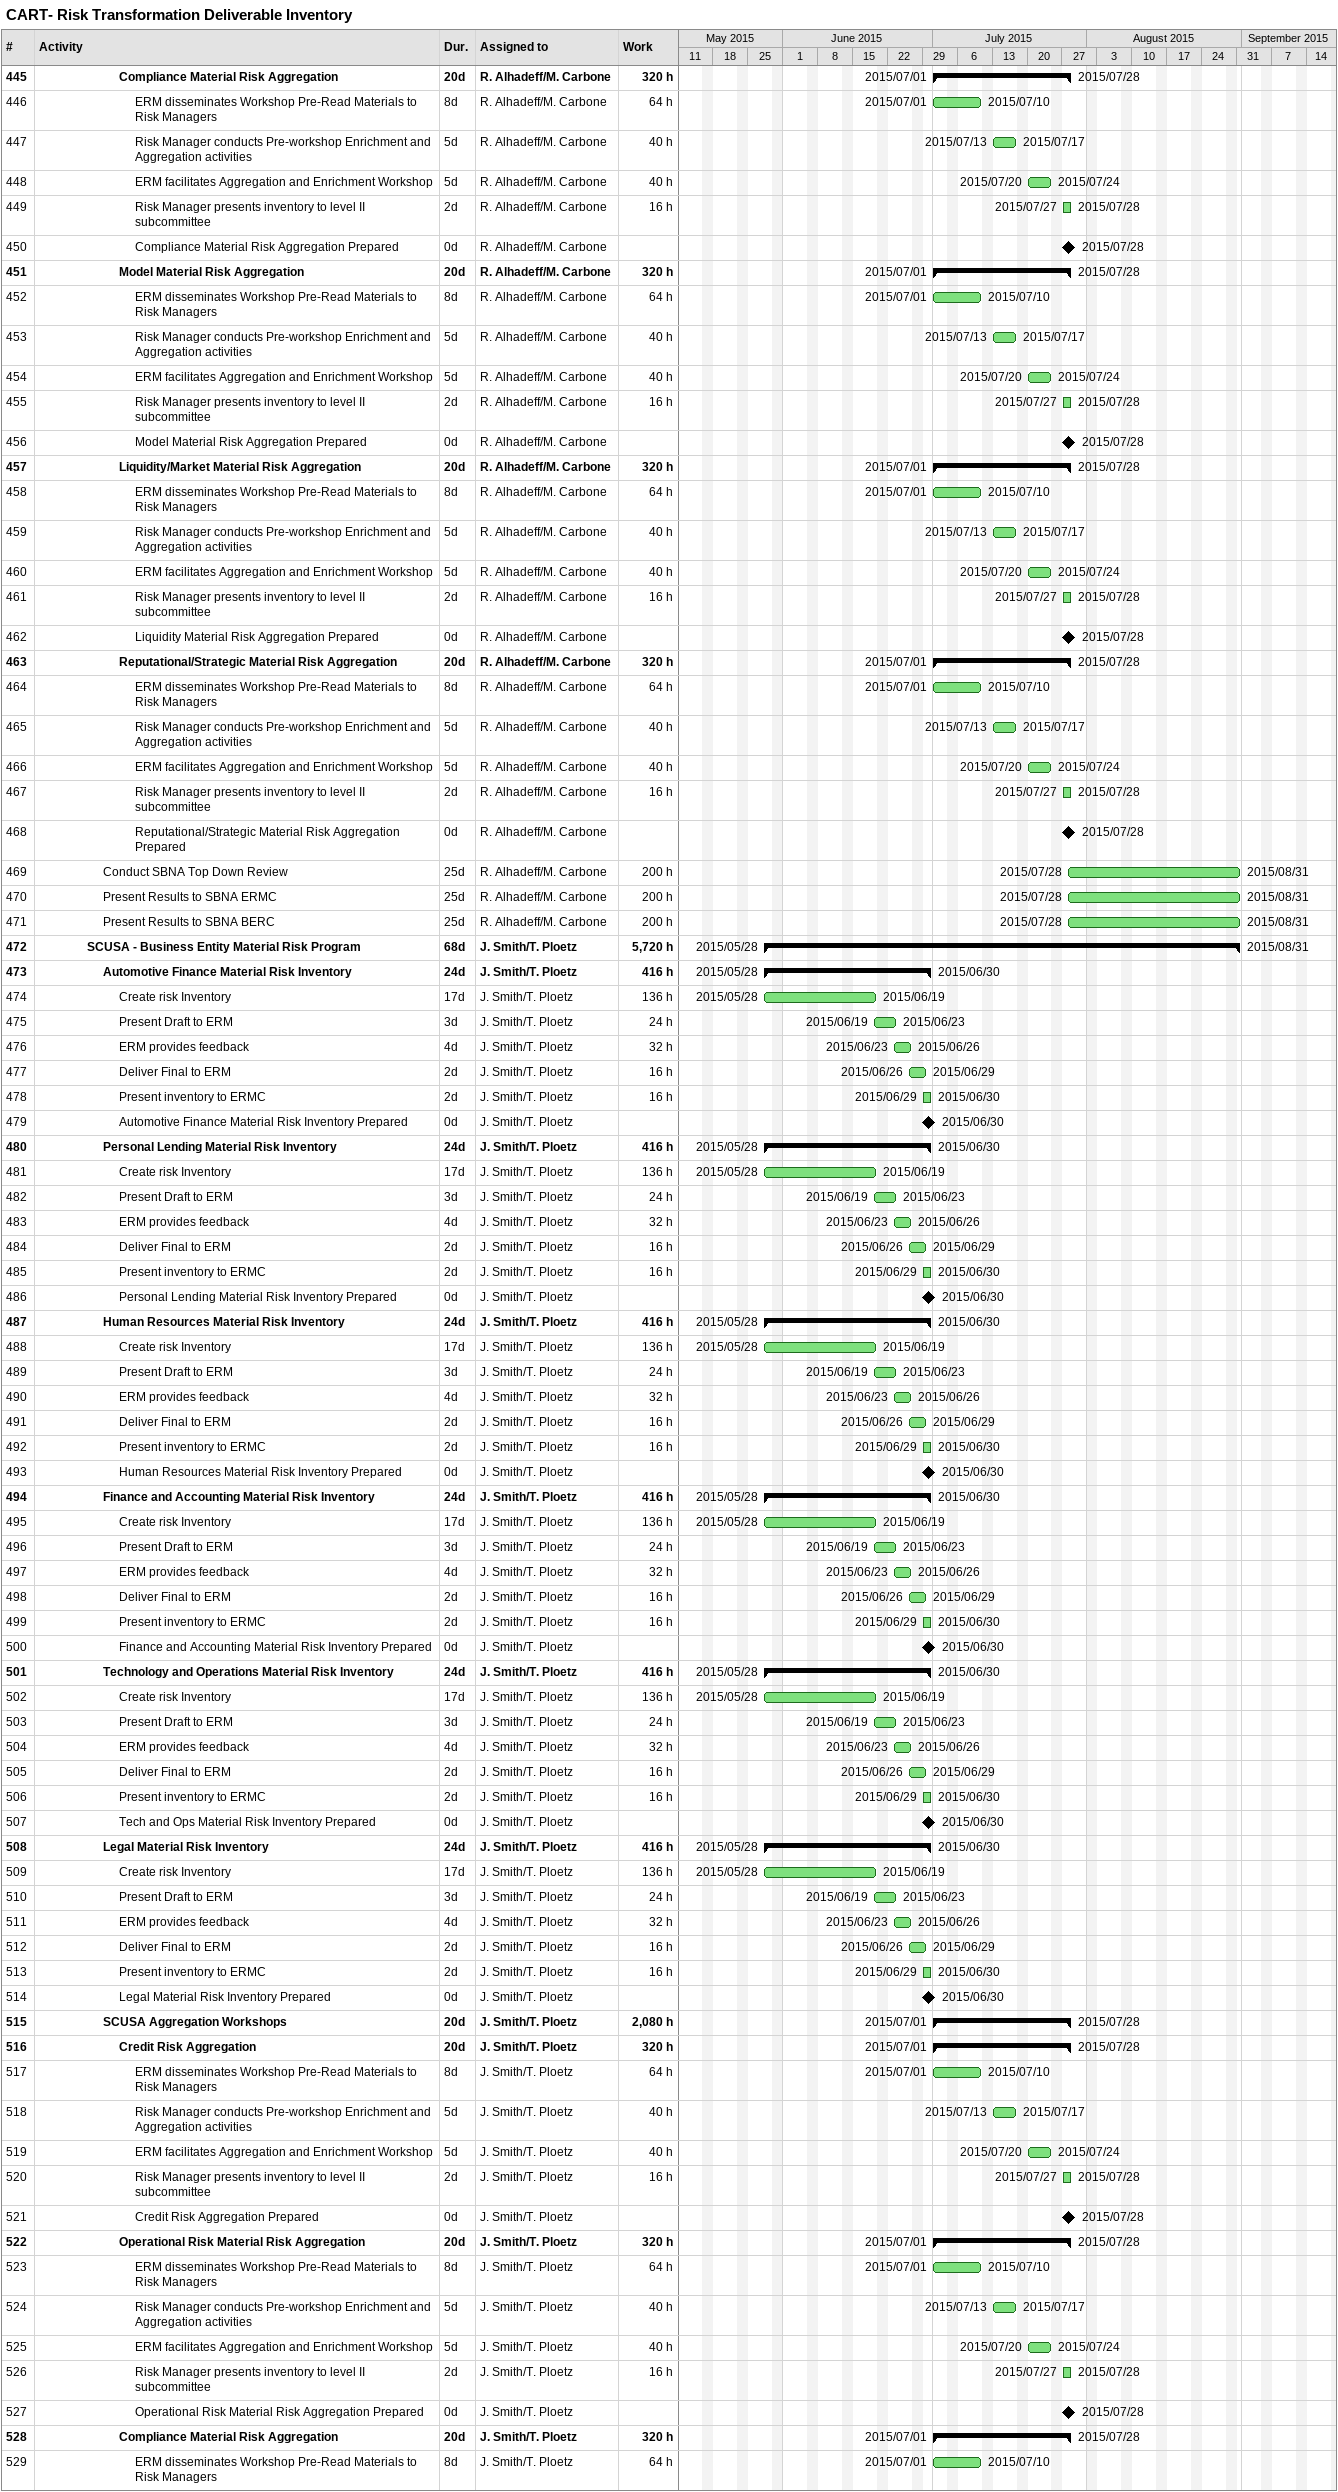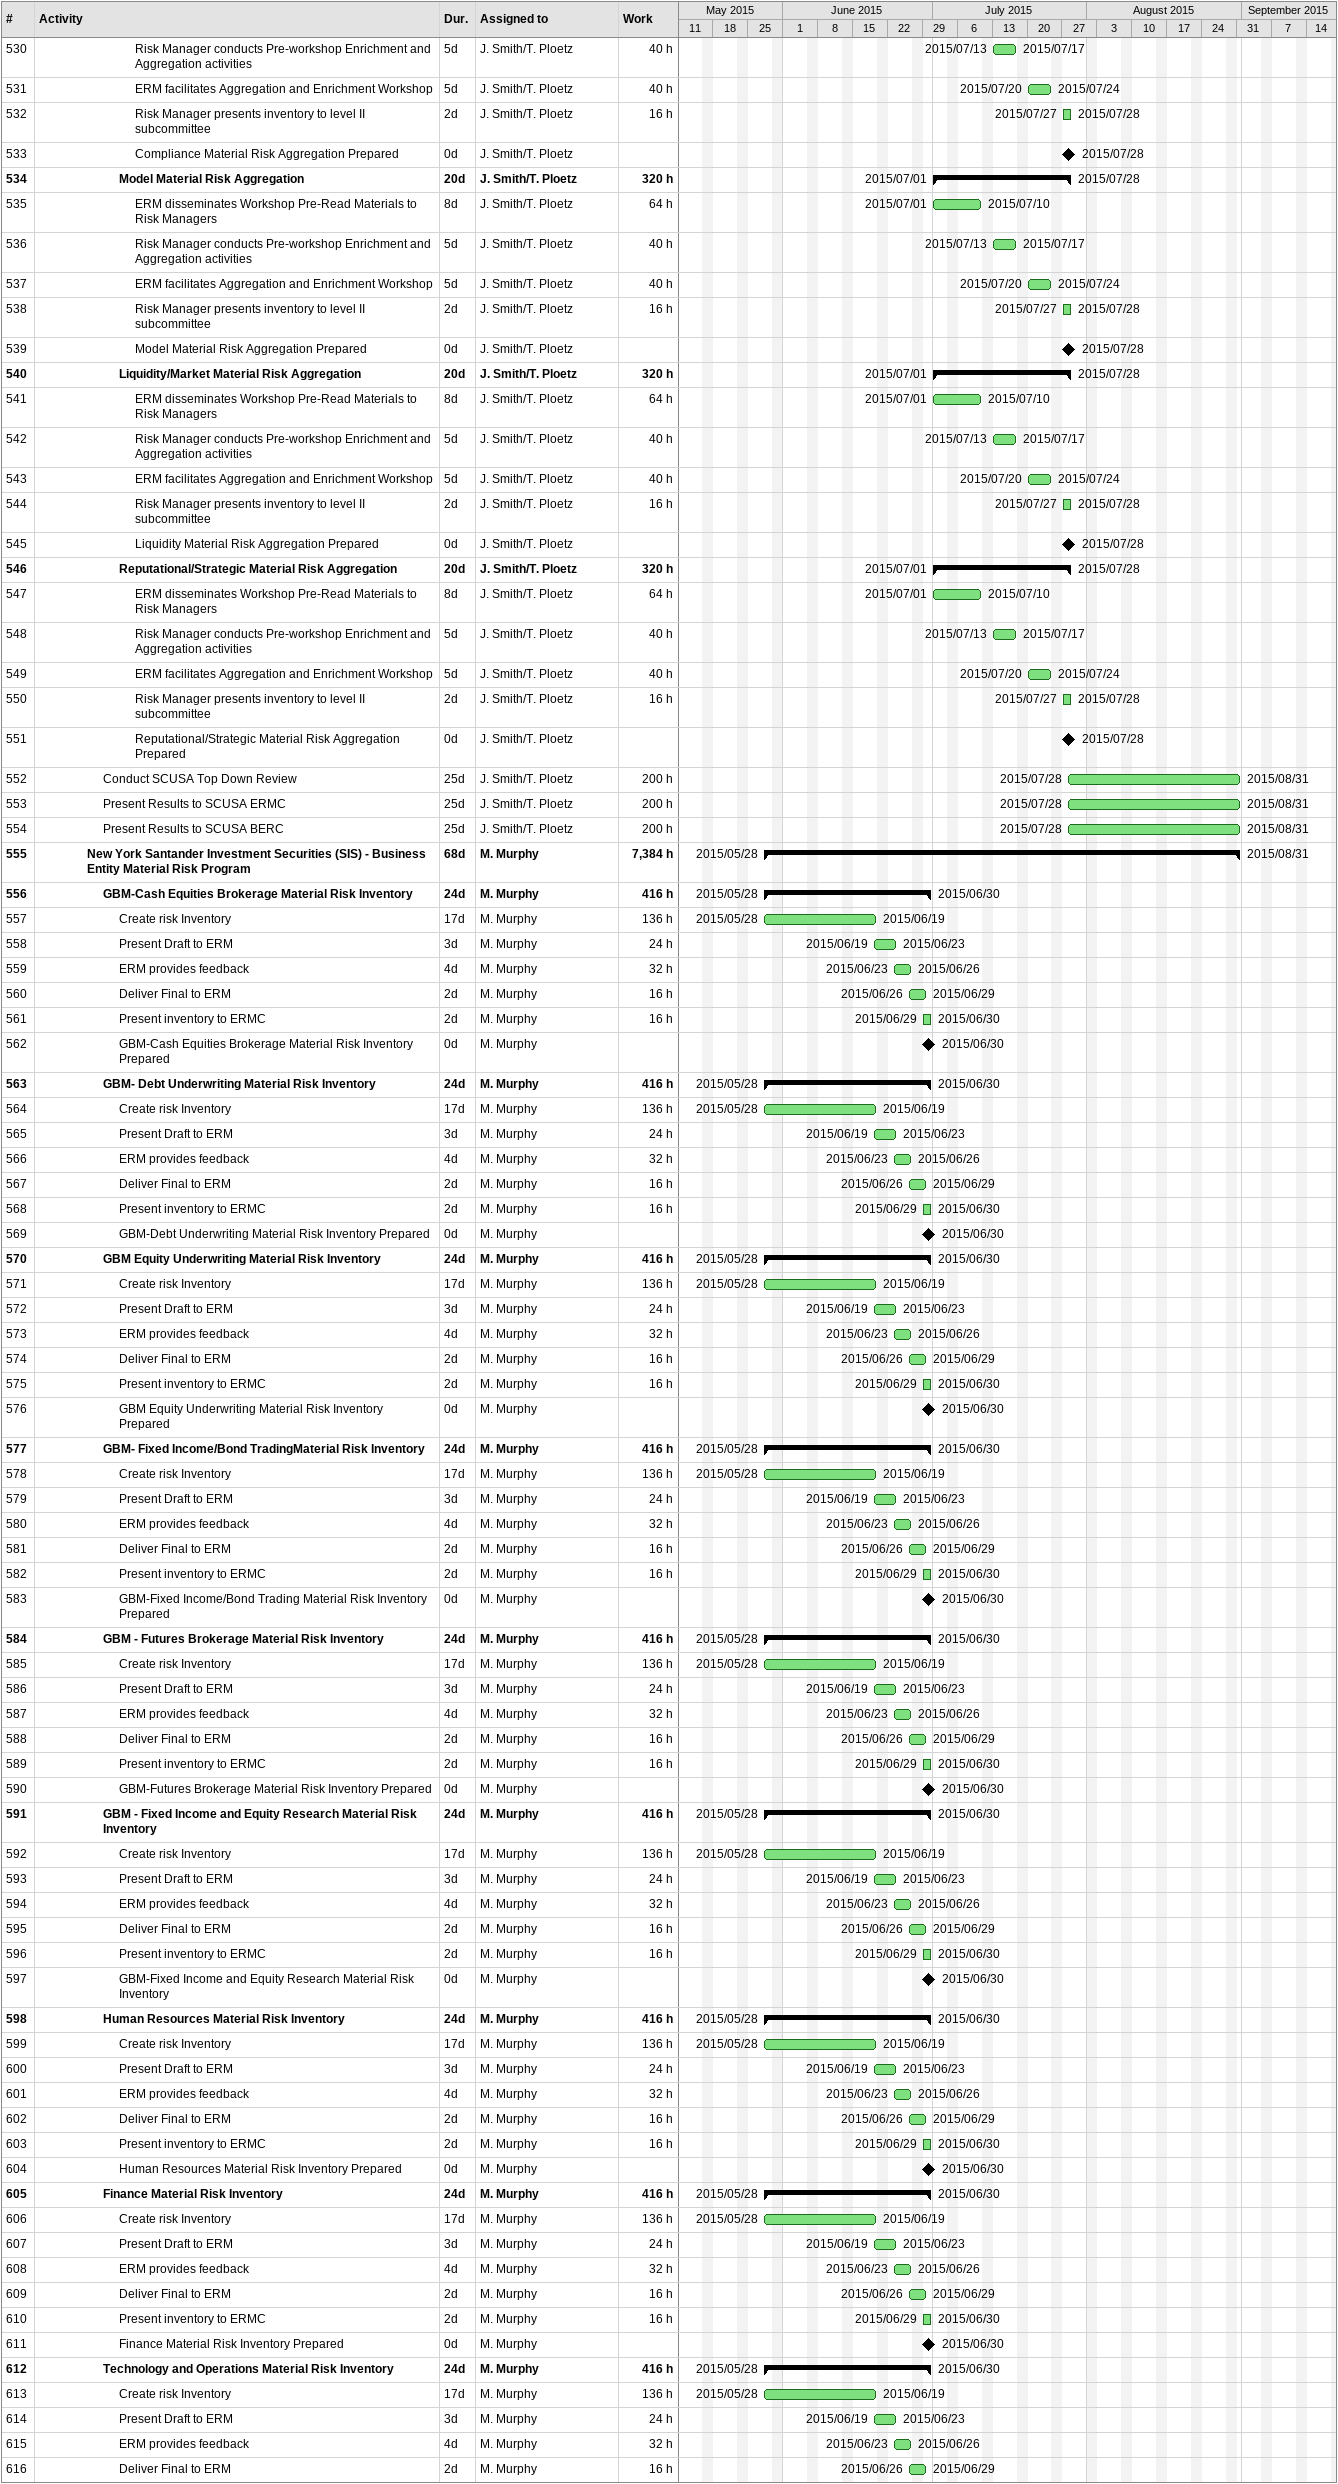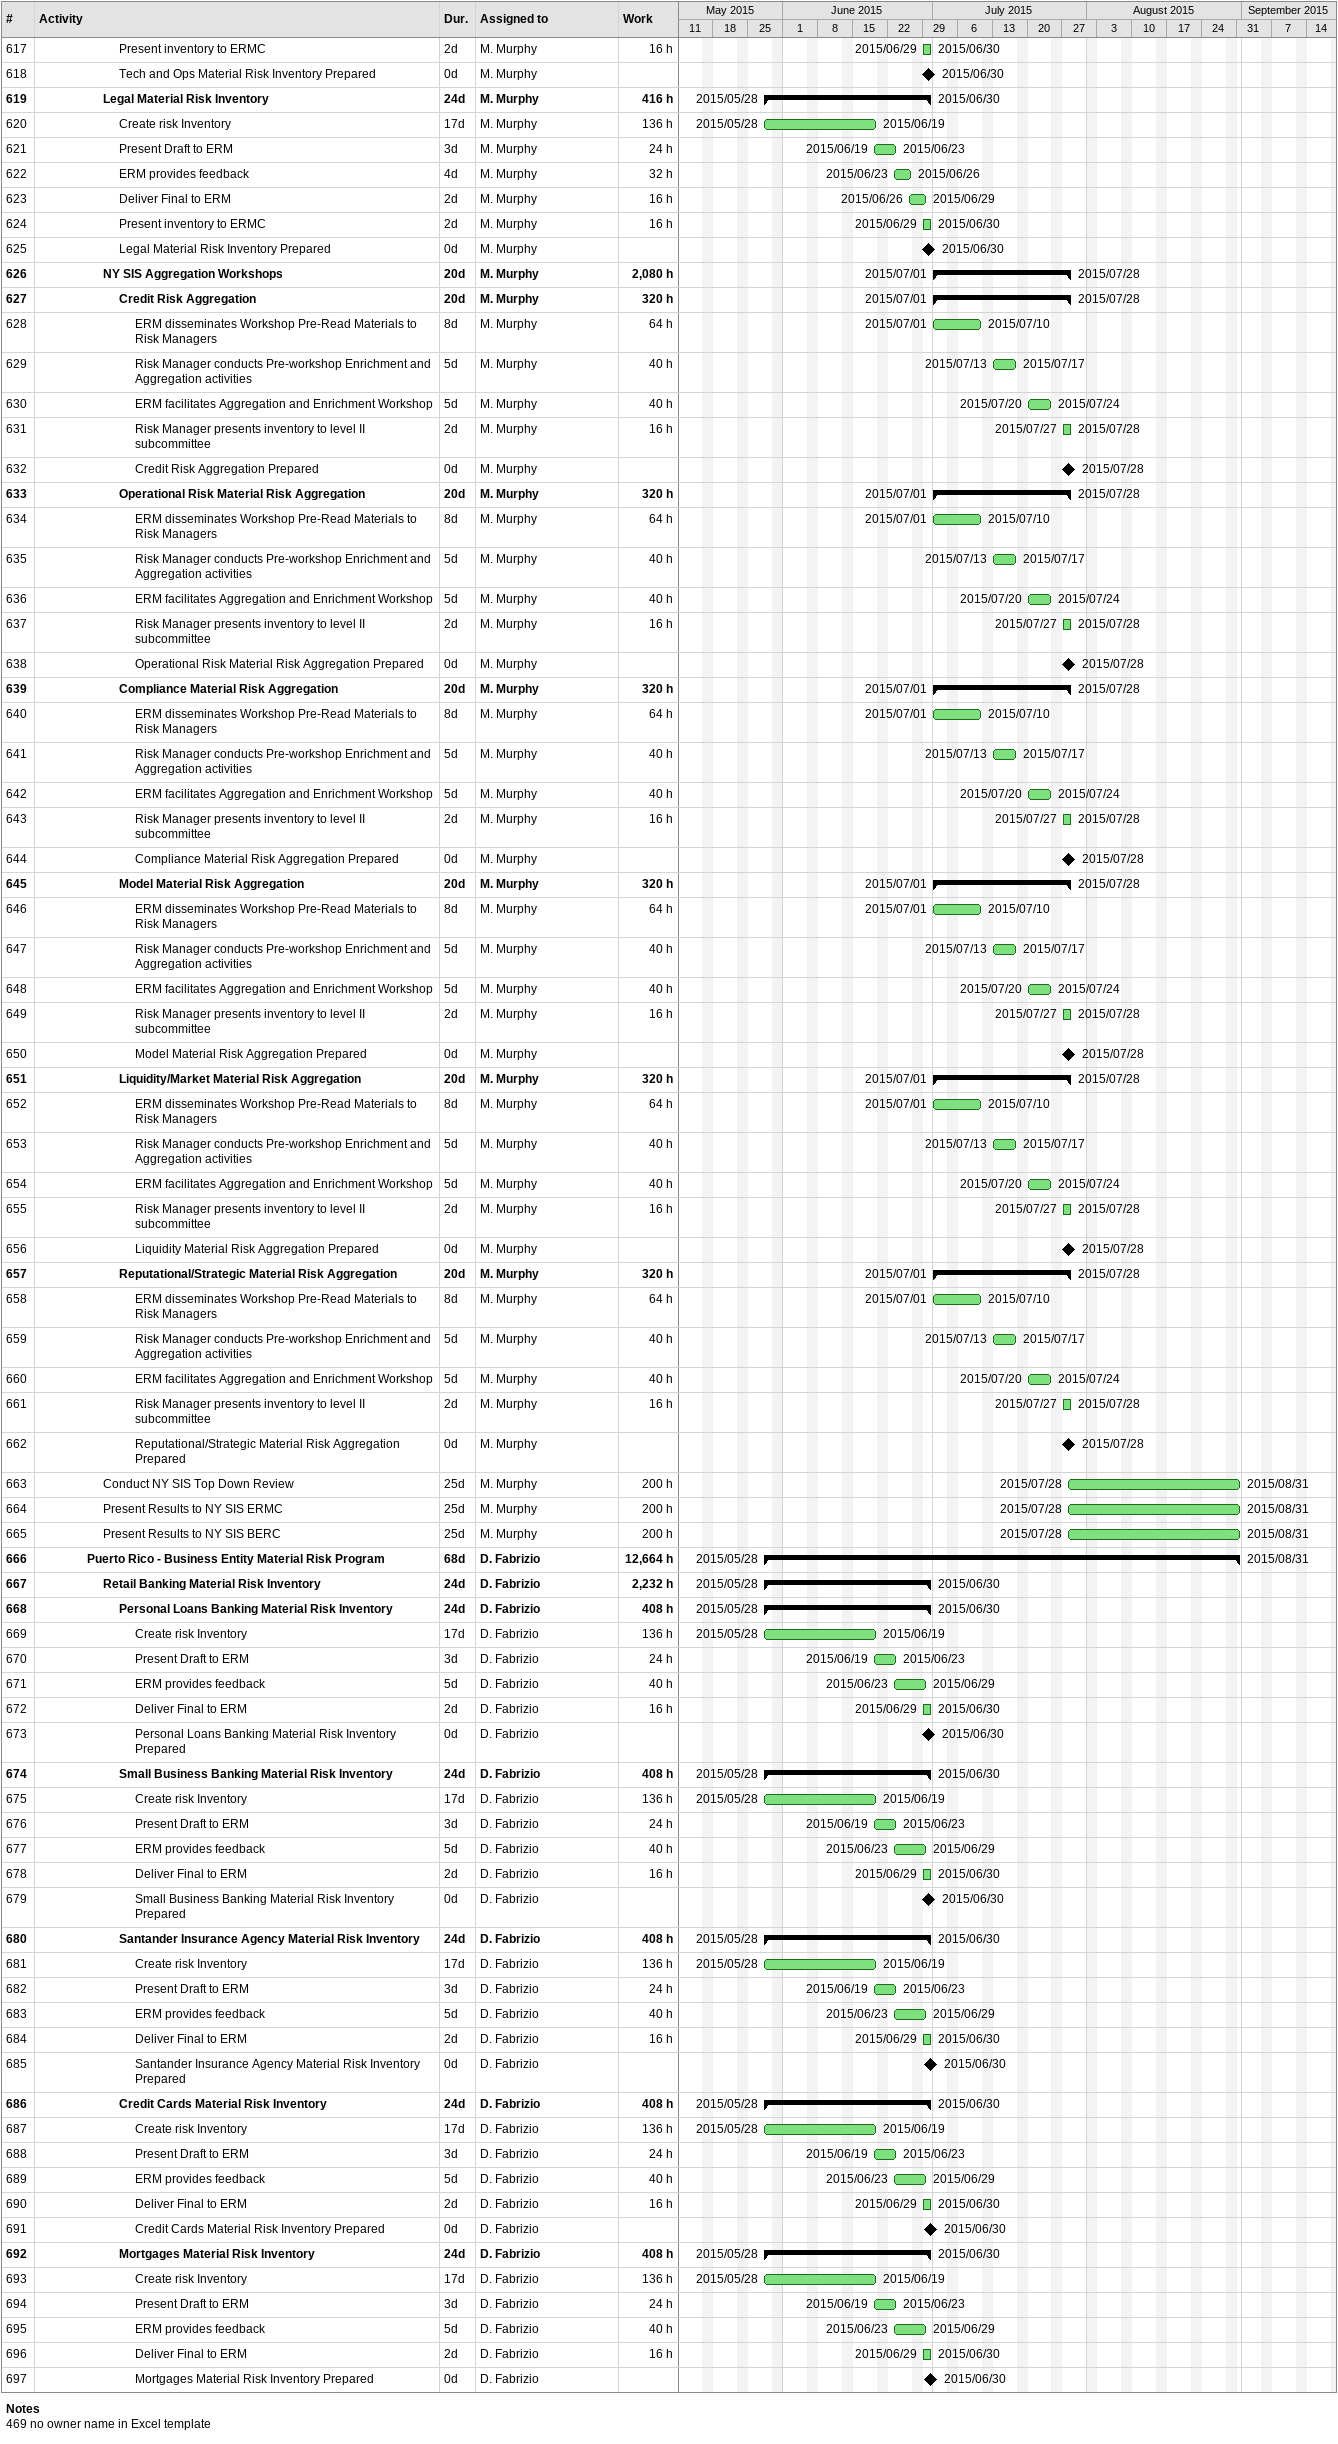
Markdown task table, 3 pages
CART- Risk Transformation Deliverable Inventory

| ID | Level | Task | Duration | Start | Finish | Resources | Work (h) |
|---|---|---|---|---|---|---|---|
| 445 | 6 | **Compliance Material Risk Aggregation** | 20d | 2015-07-01 | 2015-07-28 | R. Alhadeff/M. Carbone | 320 |
| 446 | 7 | ERM disseminates Workshop Pre-Read Materials to Risk Managers | 8d | 2015-07-01 | 2015-07-10 | R. Alhadeff/M. Carbone | 64 |
| 447 | 7 | Risk Manager conducts Pre-workshop Enrichment and Aggregation activities | 5d | 2015-07-13 | 2015-07-17 | R. Alhadeff/M. Carbone | 40 |
| 448 | 7 | ERM facilitates Aggregation and Enrichment Workshop | 5d | 2015-07-20 | 2015-07-24 | R. Alhadeff/M. Carbone | 40 |
| 449 | 7 | Risk Manager presents inventory to level II subcommittee | 2d | 2015-07-27 | 2015-07-28 | R. Alhadeff/M. Carbone | 16 |
| 450 | 7 | Compliance Material Risk Aggregation Prepared | 0d | 2015-07-28 | 2015-07-28 | R. Alhadeff/M. Carbone |  |
| 451 | 6 | **Model Material Risk Aggregation** | 20d | 2015-07-01 | 2015-07-28 | R. Alhadeff/M. Carbone | 320 |
| 452 | 7 | ERM disseminates Workshop Pre-Read Materials to Risk Managers | 8d | 2015-07-01 | 2015-07-10 | R. Alhadeff/M. Carbone | 64 |
| 453 | 7 | Risk Manager conducts Pre-workshop Enrichment and Aggregation activities | 5d | 2015-07-13 | 2015-07-17 | R. Alhadeff/M. Carbone | 40 |
| 454 | 7 | ERM facilitates Aggregation and Enrichment Workshop | 5d | 2015-07-20 | 2015-07-24 | R. Alhadeff/M. Carbone | 40 |
| 455 | 7 | Risk Manager presents inventory to level II subcommittee | 2d | 2015-07-27 | 2015-07-28 | R. Alhadeff/M. Carbone | 16 |
| 456 | 7 | Model Material Risk Aggregation Prepared | 0d | 2015-07-28 | 2015-07-28 | R. Alhadeff/M. Carbone |  |
| 457 | 6 | **Liquidity/Market Material Risk Aggregation** | 20d | 2015-07-01 | 2015-07-28 | R. Alhadeff/M. Carbone | 320 |
| 458 | 7 | ERM disseminates Workshop Pre-Read Materials to Risk Managers | 8d | 2015-07-01 | 2015-07-10 | R. Alhadeff/M. Carbone | 64 |
| 459 | 7 | Risk Manager conducts Pre-workshop Enrichment and Aggregation activities | 5d | 2015-07-13 | 2015-07-17 | R. Alhadeff/M. Carbone | 40 |
| 460 | 7 | ERM facilitates Aggregation and Enrichment Workshop | 5d | 2015-07-20 | 2015-07-24 | R. Alhadeff/M. Carbone | 40 |
| 461 | 7 | Risk Manager presents inventory to level II subcommittee | 2d | 2015-07-27 | 2015-07-28 | R. Alhadeff/M. Carbone | 16 |
| 462 | 7 | Liquidity Material Risk Aggregation Prepared | 0d | 2015-07-28 | 2015-07-28 | R. Alhadeff/M. Carbone |  |
| 463 | 6 | **Reputational/Strategic Material Risk Aggregation** | 20d | 2015-07-01 | 2015-07-28 | R. Alhadeff/M. Carbone | 320 |
| 464 | 7 | ERM disseminates Workshop Pre-Read Materials to Risk Managers | 8d | 2015-07-01 | 2015-07-10 | R. Alhadeff/M. Carbone | 64 |
| 465 | 7 | Risk Manager conducts Pre-workshop Enrichment and Aggregation activities | 5d | 2015-07-13 | 2015-07-17 | R. Alhadeff/M. Carbone | 40 |
| 466 | 7 | ERM facilitates Aggregation and Enrichment Workshop | 5d | 2015-07-20 | 2015-07-24 | R. Alhadeff/M. Carbone | 40 |
| 467 | 7 | Risk Manager presents inventory to level II subcommittee | 2d | 2015-07-27 | 2015-07-28 | R. Alhadeff/M. Carbone | 16 |
| 468 | 7 | Reputational/Strategic Material Risk Aggregation Prepared | 0d | 2015-07-28 | 2015-07-28 | R. Alhadeff/M. Carbone |  |
| 469 | 5 | Conduct SBNA Top Down Review | 25d | 2015-07-28 | 2015-08-31 | R. Alhadeff/M. Carbone | 200 |
| 470 | 5 | Present Results to SBNA ERMC | 25d | 2015-07-28 | 2015-08-31 | R. Alhadeff/M. Carbone | 200 |
| 471 | 5 | Present Results to SBNA BERC | 25d | 2015-07-28 | 2015-08-31 | R. Alhadeff/M. Carbone | 200 |
| 472 | 4 | **SCUSA - Business Entity Material Risk Program** | 68d | 2015-05-28 | 2015-08-31 | J. Smith/T. Ploetz | 5720 |
| 473 | 5 | **Automotive Finance Material Risk Inventory** | 24d | 2015-05-28 | 2015-06-30 | J. Smith/T. Ploetz | 416 |
| 474 | 6 | Create risk Inventory | 17d | 2015-05-28 | 2015-06-19 | J. Smith/T. Ploetz | 136 |
| 475 | 6 | Present Draft to ERM | 3d | 2015-06-19 | 2015-06-23 | J. Smith/T. Ploetz | 24 |
| 476 | 6 | ERM provides feedback | 4d | 2015-06-23 | 2015-06-26 | J. Smith/T. Ploetz | 32 |
| 477 | 6 | Deliver Final to ERM | 2d | 2015-06-26 | 2015-06-29 | J. Smith/T. Ploetz | 16 |
| 478 | 6 | Present inventory to ERMC | 2d | 2015-06-29 | 2015-06-30 | J. Smith/T. Ploetz | 16 |
| 479 | 6 | Automotive Finance Material Risk Inventory Prepared | 0d | 2015-06-30 | 2015-06-30 | J. Smith/T. Ploetz |  |
| 480 | 5 | **Personal Lending Material Risk Inventory** | 24d | 2015-05-28 | 2015-06-30 | J. Smith/T. Ploetz | 416 |
| 481 | 6 | Create risk Inventory | 17d | 2015-05-28 | 2015-06-19 | J. Smith/T. Ploetz | 136 |
| 482 | 6 | Present Draft to ERM | 3d | 2015-06-19 | 2015-06-23 | J. Smith/T. Ploetz | 24 |
| 483 | 6 | ERM provides feedback | 4d | 2015-06-23 | 2015-06-26 | J. Smith/T. Ploetz | 32 |
| 484 | 6 | Deliver Final to ERM | 2d | 2015-06-26 | 2015-06-29 | J. Smith/T. Ploetz | 16 |
| 485 | 6 | Present inventory to ERMC | 2d | 2015-06-29 | 2015-06-30 | J. Smith/T. Ploetz | 16 |
| 486 | 6 | Personal Lending Material Risk Inventory Prepared | 0d | 2015-06-30 | 2015-06-30 | J. Smith/T. Ploetz |  |
| 487 | 5 | **Human Resources Material Risk Inventory** | 24d | 2015-05-28 | 2015-06-30 | J. Smith/T. Ploetz | 416 |
| 488 | 6 | Create risk Inventory | 17d | 2015-05-28 | 2015-06-19 | J. Smith/T. Ploetz | 136 |
| 489 | 6 | Present Draft to ERM | 3d | 2015-06-19 | 2015-06-23 | J. Smith/T. Ploetz | 24 |
| 490 | 6 | ERM provides feedback | 4d | 2015-06-23 | 2015-06-26 | J. Smith/T. Ploetz | 32 |
| 491 | 6 | Deliver Final to ERM | 2d | 2015-06-26 | 2015-06-29 | J. Smith/T. Ploetz | 16 |
| 492 | 6 | Present inventory to ERMC | 2d | 2015-06-29 | 2015-06-30 | J. Smith/T. Ploetz | 16 |
| 493 | 6 | Human Resources Material Risk Inventory Prepared | 0d | 2015-06-30 | 2015-06-30 | J. Smith/T. Ploetz |  |
| 494 | 5 | **Finance and Accounting Material Risk Inventory** | 24d | 2015-05-28 | 2015-06-30 | J. Smith/T. Ploetz | 416 |
| 495 | 6 | Create risk Inventory | 17d | 2015-05-28 | 2015-06-19 | J. Smith/T. Ploetz | 136 |
| 496 | 6 | Present Draft to ERM | 3d | 2015-06-19 | 2015-06-23 | J. Smith/T. Ploetz | 24 |
| 497 | 6 | ERM provides feedback | 4d | 2015-06-23 | 2015-06-26 | J. Smith/T. Ploetz | 32 |
| 498 | 6 | Deliver Final to ERM | 2d | 2015-06-26 | 2015-06-29 | J. Smith/T. Ploetz | 16 |
| 499 | 6 | Present inventory to ERMC | 2d | 2015-06-29 | 2015-06-30 | J. Smith/T. Ploetz | 16 |
| 500 | 6 | Finance and Accounting Material Risk Inventory Prepared | 0d | 2015-06-30 | 2015-06-30 | J. Smith/T. Ploetz |  |
| 501 | 5 | **Technology and Operations Material Risk Inventory** | 24d | 2015-05-28 | 2015-06-30 | J. Smith/T. Ploetz | 416 |
| 502 | 6 | Create risk Inventory | 17d | 2015-05-28 | 2015-06-19 | J. Smith/T. Ploetz | 136 |
| 503 | 6 | Present Draft to ERM | 3d | 2015-06-19 | 2015-06-23 | J. Smith/T. Ploetz | 24 |
| 504 | 6 | ERM provides feedback | 4d | 2015-06-23 | 2015-06-26 | J. Smith/T. Ploetz | 32 |
| 505 | 6 | Deliver Final to ERM | 2d | 2015-06-26 | 2015-06-29 | J. Smith/T. Ploetz | 16 |
| 506 | 6 | Present inventory to ERMC | 2d | 2015-06-29 | 2015-06-30 | J. Smith/T. Ploetz | 16 |
| 507 | 6 | Tech and Ops Material Risk Inventory Prepared | 0d | 2015-06-30 | 2015-06-30 | J. Smith/T. Ploetz |  |
| 508 | 5 | **Legal Material Risk Inventory** | 24d | 2015-05-28 | 2015-06-30 | J. Smith/T. Ploetz | 416 |
| 509 | 6 | Create risk Inventory | 17d | 2015-05-28 | 2015-06-19 | J. Smith/T. Ploetz | 136 |
| 510 | 6 | Present Draft to ERM | 3d | 2015-06-19 | 2015-06-23 | J. Smith/T. Ploetz | 24 |
| 511 | 6 | ERM provides feedback | 4d | 2015-06-23 | 2015-06-26 | J. Smith/T. Ploetz | 32 |
| 512 | 6 | Deliver Final to ERM | 2d | 2015-06-26 | 2015-06-29 | J. Smith/T. Ploetz | 16 |
| 513 | 6 | Present inventory to ERMC | 2d | 2015-06-29 | 2015-06-30 | J. Smith/T. Ploetz | 16 |
| 514 | 6 | Legal Material Risk Inventory Prepared | 0d | 2015-06-30 | 2015-06-30 | J. Smith/T. Ploetz |  |
| 515 | 5 | **SCUSA Aggregation Workshops** | 20d | 2015-07-01 | 2015-07-28 | J. Smith/T. Ploetz | 2080 |
| 516 | 6 | **Credit Risk Aggregation** | 20d | 2015-07-01 | 2015-07-28 | J. Smith/T. Ploetz | 320 |
| 517 | 7 | ERM disseminates Workshop Pre-Read Materials to Risk Managers | 8d | 2015-07-01 | 2015-07-10 | J. Smith/T. Ploetz | 64 |
| 518 | 7 | Risk Manager conducts Pre-workshop Enrichment and Aggregation activities | 5d | 2015-07-13 | 2015-07-17 | J. Smith/T. Ploetz | 40 |
| 519 | 7 | ERM facilitates Aggregation and Enrichment Workshop | 5d | 2015-07-20 | 2015-07-24 | J. Smith/T. Ploetz | 40 |
| 520 | 7 | Risk Manager presents inventory to level II subcommittee | 2d | 2015-07-27 | 2015-07-28 | J. Smith/T. Ploetz | 16 |
| 521 | 7 | Credit Risk Aggregation Prepared | 0d | 2015-07-28 | 2015-07-28 | J. Smith/T. Ploetz |  |
| 522 | 6 | **Operational Risk Material Risk Aggregation** | 20d | 2015-07-01 | 2015-07-28 | J. Smith/T. Ploetz | 320 |
| 523 | 7 | ERM disseminates Workshop Pre-Read Materials to Risk Managers | 8d | 2015-07-01 | 2015-07-10 | J. Smith/T. Ploetz | 64 |
| 524 | 7 | Risk Manager conducts Pre-workshop Enrichment and Aggregation activities | 5d | 2015-07-13 | 2015-07-17 | J. Smith/T. Ploetz | 40 |
| 525 | 7 | ERM facilitates Aggregation and Enrichment Workshop | 5d | 2015-07-20 | 2015-07-24 | J. Smith/T. Ploetz | 40 |
| 526 | 7 | Risk Manager presents inventory to level II subcommittee | 2d | 2015-07-27 | 2015-07-28 | J. Smith/T. Ploetz | 16 |
| 527 | 7 | Operational Risk Material Risk Aggregation Prepared | 0d | 2015-07-28 | 2015-07-28 | J. Smith/T. Ploetz |  |
| 528 | 6 | **Compliance Material Risk Aggregation** | 20d | 2015-07-01 | 2015-07-28 | J. Smith/T. Ploetz | 320 |
| 529 | 7 | ERM disseminates Workshop Pre-Read Materials to Risk Managers | 8d | 2015-07-01 | 2015-07-10 | J. Smith/T. Ploetz | 64 |
| 530 | 7 | Risk Manager conducts Pre-workshop Enrichment and Aggregation activities | 5d | 2015-07-13 | 2015-07-17 | J. Smith/T. Ploetz | 40 |
| 531 | 7 | ERM facilitates Aggregation and Enrichment Workshop | 5d | 2015-07-20 | 2015-07-24 | J. Smith/T. Ploetz | 40 |
| 532 | 7 | Risk Manager presents inventory to level II subcommittee | 2d | 2015-07-27 | 2015-07-28 | J. Smith/T. Ploetz | 16 |
| 533 | 7 | Compliance Material Risk Aggregation Prepared | 0d | 2015-07-28 | 2015-07-28 | J. Smith/T. Ploetz |  |
| 534 | 6 | **Model Material Risk Aggregation** | 20d | 2015-07-01 | 2015-07-28 | J. Smith/T. Ploetz | 320 |
| 535 | 7 | ERM disseminates Workshop Pre-Read Materials to Risk Managers | 8d | 2015-07-01 | 2015-07-10 | J. Smith/T. Ploetz | 64 |
| 536 | 7 | Risk Manager conducts Pre-workshop Enrichment and Aggregation activities | 5d | 2015-07-13 | 2015-07-17 | J. Smith/T. Ploetz | 40 |
| 537 | 7 | ERM facilitates Aggregation and Enrichment Workshop | 5d | 2015-07-20 | 2015-07-24 | J. Smith/T. Ploetz | 40 |
| 538 | 7 | Risk Manager presents inventory to level II subcommittee | 2d | 2015-07-27 | 2015-07-28 | J. Smith/T. Ploetz | 16 |
| 539 | 7 | Model Material Risk Aggregation Prepared | 0d | 2015-07-28 | 2015-07-28 | J. Smith/T. Ploetz |  |
| 540 | 6 | **Liquidity/Market Material Risk Aggregation** | 20d | 2015-07-01 | 2015-07-28 | J. Smith/T. Ploetz | 320 |
| 541 | 7 | ERM disseminates Workshop Pre-Read Materials to Risk Managers | 8d | 2015-07-01 | 2015-07-10 | J. Smith/T. Ploetz | 64 |
| 542 | 7 | Risk Manager conducts Pre-workshop Enrichment and Aggregation activities | 5d | 2015-07-13 | 2015-07-17 | J. Smith/T. Ploetz | 40 |
| 543 | 7 | ERM facilitates Aggregation and Enrichment Workshop | 5d | 2015-07-20 | 2015-07-24 | J. Smith/T. Ploetz | 40 |
| 544 | 7 | Risk Manager presents inventory to level II subcommittee | 2d | 2015-07-27 | 2015-07-28 | J. Smith/T. Ploetz | 16 |
| 545 | 7 | Liquidity Material Risk Aggregation Prepared | 0d | 2015-07-28 | 2015-07-28 | J. Smith/T. Ploetz |  |
| 546 | 6 | **Reputational/Strategic Material Risk Aggregation** | 20d | 2015-07-01 | 2015-07-28 | J. Smith/T. Ploetz | 320 |
| 547 | 7 | ERM disseminates Workshop Pre-Read Materials to Risk Managers | 8d | 2015-07-01 | 2015-07-10 | J. Smith/T. Ploetz | 64 |
| 548 | 7 | Risk Manager conducts Pre-workshop Enrichment and Aggregation activities | 5d | 2015-07-13 | 2015-07-17 | J. Smith/T. Ploetz | 40 |
| 549 | 7 | ERM facilitates Aggregation and Enrichment Workshop | 5d | 2015-07-20 | 2015-07-24 | J. Smith/T. Ploetz | 40 |
| 550 | 7 | Risk Manager presents inventory to level II subcommittee | 2d | 2015-07-27 | 2015-07-28 | J. Smith/T. Ploetz | 16 |
| 551 | 7 | Reputational/Strategic Material Risk Aggregation Prepared | 0d | 2015-07-28 | 2015-07-28 | J. Smith/T. Ploetz |  |
| 552 | 5 | Conduct SCUSA Top Down Review | 25d | 2015-07-28 | 2015-08-31 | J. Smith/T. Ploetz | 200 |
| 553 | 5 | Present Results to SCUSA ERMC | 25d | 2015-07-28 | 2015-08-31 | J. Smith/T. Ploetz | 200 |
| 554 | 5 | Present Results to SCUSA BERC | 25d | 2015-07-28 | 2015-08-31 | J. Smith/T. Ploetz | 200 |
| 555 | 4 | **New York Santander Investment Securities (SIS) - Business Entity Material Risk Program** | 68d | 2015-05-28 | 2015-08-31 | M. Murphy | 7384 |
| 556 | 5 | **GBM-Cash Equities Brokerage Material Risk Inventory** | 24d | 2015-05-28 | 2015-06-30 | M. Murphy | 416 |
| 557 | 6 | Create risk Inventory | 17d | 2015-05-28 | 2015-06-19 | M. Murphy | 136 |
| 558 | 6 | Present Draft to ERM | 3d | 2015-06-19 | 2015-06-23 | M. Murphy | 24 |
| 559 | 6 | ERM provides feedback | 4d | 2015-06-23 | 2015-06-26 | M. Murphy | 32 |
| 560 | 6 | Deliver Final to ERM | 2d | 2015-06-26 | 2015-06-29 | M. Murphy | 16 |
| 561 | 6 | Present inventory to ERMC | 2d | 2015-06-29 | 2015-06-30 | M. Murphy | 16 |
| 562 | 6 | GBM-Cash Equities Brokerage Material Risk Inventory Prepared | 0d | 2015-06-30 | 2015-06-30 | M. Murphy |  |
| 563 | 5 | **GBM- Debt Underwriting Material Risk Inventory** | 24d | 2015-05-28 | 2015-06-30 | M. Murphy | 416 |
| 564 | 6 | Create risk Inventory | 17d | 2015-05-28 | 2015-06-19 | M. Murphy | 136 |
| 565 | 6 | Present Draft to ERM | 3d | 2015-06-19 | 2015-06-23 | M. Murphy | 24 |
| 566 | 6 | ERM provides feedback | 4d | 2015-06-23 | 2015-06-26 | M. Murphy | 32 |
| 567 | 6 | Deliver Final to ERM | 2d | 2015-06-26 | 2015-06-29 | M. Murphy | 16 |
| 568 | 6 | Present inventory to ERMC | 2d | 2015-06-29 | 2015-06-30 | M. Murphy | 16 |
| 569 | 6 | GBM-Debt Underwriting Material Risk Inventory Prepared | 0d | 2015-06-30 | 2015-06-30 | M. Murphy |  |
| 570 | 5 | **GBM Equity Underwriting Material Risk Inventory** | 24d | 2015-05-28 | 2015-06-30 | M. Murphy | 416 |
| 571 | 6 | Create risk Inventory | 17d | 2015-05-28 | 2015-06-19 | M. Murphy | 136 |
| 572 | 6 | Present Draft to ERM | 3d | 2015-06-19 | 2015-06-23 | M. Murphy | 24 |
| 573 | 6 | ERM provides feedback | 4d | 2015-06-23 | 2015-06-26 | M. Murphy | 32 |
| 574 | 6 | Deliver Final to ERM | 2d | 2015-06-26 | 2015-06-29 | M. Murphy | 16 |
| 575 | 6 | Present inventory to ERMC | 2d | 2015-06-29 | 2015-06-30 | M. Murphy | 16 |
| 576 | 6 | GBM Equity Underwriting Material Risk Inventory Prepared | 0d | 2015-06-30 | 2015-06-30 | M. Murphy |  |
| 577 | 5 | **GBM- Fixed Income/Bond TradingMaterial Risk Inventory** | 24d | 2015-05-28 | 2015-06-30 | M. Murphy | 416 |
| 578 | 6 | Create risk Inventory | 17d | 2015-05-28 | 2015-06-19 | M. Murphy | 136 |
| 579 | 6 | Present Draft to ERM | 3d | 2015-06-19 | 2015-06-23 | M. Murphy | 24 |
| 580 | 6 | ERM provides feedback | 4d | 2015-06-23 | 2015-06-26 | M. Murphy | 32 |
| 581 | 6 | Deliver Final to ERM | 2d | 2015-06-26 | 2015-06-29 | M. Murphy | 16 |
| 582 | 6 | Present inventory to ERMC | 2d | 2015-06-29 | 2015-06-30 | M. Murphy | 16 |
| 583 | 6 | GBM-Fixed Income/Bond Trading Material Risk Inventory Prepared | 0d | 2015-06-30 | 2015-06-30 | M. Murphy |  |
| 584 | 5 | **GBM - Futures Brokerage Material Risk Inventory** | 24d | 2015-05-28 | 2015-06-30 | M. Murphy | 416 |
| 585 | 6 | Create risk Inventory | 17d | 2015-05-28 | 2015-06-19 | M. Murphy | 136 |
| 586 | 6 | Present Draft to ERM | 3d | 2015-06-19 | 2015-06-23 | M. Murphy | 24 |
| 587 | 6 | ERM provides feedback | 4d | 2015-06-23 | 2015-06-26 | M. Murphy | 32 |
| 588 | 6 | Deliver Final to ERM | 2d | 2015-06-26 | 2015-06-29 | M. Murphy | 16 |
| 589 | 6 | Present inventory to ERMC | 2d | 2015-06-29 | 2015-06-30 | M. Murphy | 16 |
| 590 | 6 | GBM-Futures Brokerage Material Risk Inventory Prepared | 0d | 2015-06-30 | 2015-06-30 | M. Murphy |  |
| 591 | 5 | **GBM - Fixed Income and Equity Research Material Risk Inventory** | 24d | 2015-05-28 | 2015-06-30 | M. Murphy | 416 |
| 592 | 6 | Create risk Inventory | 17d | 2015-05-28 | 2015-06-19 | M. Murphy | 136 |
| 593 | 6 | Present Draft to ERM | 3d | 2015-06-19 | 2015-06-23 | M. Murphy | 24 |
| 594 | 6 | ERM provides feedback | 4d | 2015-06-23 | 2015-06-26 | M. Murphy | 32 |
| 595 | 6 | Deliver Final to ERM | 2d | 2015-06-26 | 2015-06-29 | M. Murphy | 16 |
| 596 | 6 | Present inventory to ERMC | 2d | 2015-06-29 | 2015-06-30 | M. Murphy | 16 |
| 597 | 6 | GBM-Fixed Income and Equity Research Material Risk Inventory | 0d | 2015-06-30 | 2015-06-30 | M. Murphy |  |
| 598 | 5 | **Human Resources Material Risk Inventory** | 24d | 2015-05-28 | 2015-06-30 | M. Murphy | 416 |
| 599 | 6 | Create risk Inventory | 17d | 2015-05-28 | 2015-06-19 | M. Murphy | 136 |
| 600 | 6 | Present Draft to ERM | 3d | 2015-06-19 | 2015-06-23 | M. Murphy | 24 |
| 601 | 6 | ERM provides feedback | 4d | 2015-06-23 | 2015-06-26 | M. Murphy | 32 |
| 602 | 6 | Deliver Final to ERM | 2d | 2015-06-26 | 2015-06-29 | M. Murphy | 16 |
| 603 | 6 | Present inventory to ERMC | 2d | 2015-06-29 | 2015-06-30 | M. Murphy | 16 |
| 604 | 6 | Human Resources Material Risk Inventory Prepared | 0d | 2015-06-30 | 2015-06-30 | M. Murphy |  |
| 605 | 5 | **Finance Material Risk Inventory** | 24d | 2015-05-28 | 2015-06-30 | M. Murphy | 416 |
| 606 | 6 | Create risk Inventory | 17d | 2015-05-28 | 2015-06-19 | M. Murphy | 136 |
| 607 | 6 | Present Draft to ERM | 3d | 2015-06-19 | 2015-06-23 | M. Murphy | 24 |
| 608 | 6 | ERM provides feedback | 4d | 2015-06-23 | 2015-06-26 | M. Murphy | 32 |
| 609 | 6 | Deliver Final to ERM | 2d | 2015-06-26 | 2015-06-29 | M. Murphy | 16 |
| 610 | 6 | Present inventory to ERMC | 2d | 2015-06-29 | 2015-06-30 | M. Murphy | 16 |
| 611 | 6 | Finance Material Risk Inventory Prepared | 0d | 2015-06-30 | 2015-06-30 | M. Murphy |  |
| 612 | 5 | **Technology and Operations Material Risk Inventory** | 24d | 2015-05-28 | 2015-06-30 | M. Murphy | 416 |
| 613 | 6 | Create risk Inventory | 17d | 2015-05-28 | 2015-06-19 | M. Murphy | 136 |
| 614 | 6 | Present Draft to ERM | 3d | 2015-06-19 | 2015-06-23 | M. Murphy | 24 |
| 615 | 6 | ERM provides feedback | 4d | 2015-06-23 | 2015-06-26 | M. Murphy | 32 |
| 616 | 6 | Deliver Final to ERM | 2d | 2015-06-26 | 2015-06-29 | M. Murphy | 16 |
| 617 | 6 | Present inventory to ERMC | 2d | 2015-06-29 | 2015-06-30 | M. Murphy | 16 |
| 618 | 6 | Tech and Ops Material Risk Inventory Prepared | 0d | 2015-06-30 | 2015-06-30 | M. Murphy |  |
| 619 | 5 | **Legal Material Risk Inventory** | 24d | 2015-05-28 | 2015-06-30 | M. Murphy | 416 |
| 620 | 6 | Create risk Inventory | 17d | 2015-05-28 | 2015-06-19 | M. Murphy | 136 |
| 621 | 6 | Present Draft to ERM | 3d | 2015-06-19 | 2015-06-23 | M. Murphy | 24 |
| 622 | 6 | ERM provides feedback | 4d | 2015-06-23 | 2015-06-26 | M. Murphy | 32 |
| 623 | 6 | Deliver Final to ERM | 2d | 2015-06-26 | 2015-06-29 | M. Murphy | 16 |
| 624 | 6 | Present inventory to ERMC | 2d | 2015-06-29 | 2015-06-30 | M. Murphy | 16 |
| 625 | 6 | Legal Material Risk Inventory Prepared | 0d | 2015-06-30 | 2015-06-30 | M. Murphy |  |
| 626 | 5 | **NY SIS Aggregation Workshops** | 20d | 2015-07-01 | 2015-07-28 | M. Murphy | 2080 |
| 627 | 6 | **Credit Risk Aggregation** | 20d | 2015-07-01 | 2015-07-28 | M. Murphy | 320 |
| 628 | 7 | ERM disseminates Workshop Pre-Read Materials to Risk Managers | 8d | 2015-07-01 | 2015-07-10 | M. Murphy | 64 |
| 629 | 7 | Risk Manager conducts Pre-workshop Enrichment and Aggregation activities | 5d | 2015-07-13 | 2015-07-17 | M. Murphy | 40 |
| 630 | 7 | ERM facilitates Aggregation and Enrichment Workshop | 5d | 2015-07-20 | 2015-07-24 | M. Murphy | 40 |
| 631 | 7 | Risk Manager presents inventory to level II subcommittee | 2d | 2015-07-27 | 2015-07-28 | M. Murphy | 16 |
| 632 | 7 | Credit Risk Aggregation Prepared | 0d | 2015-07-28 | 2015-07-28 | M. Murphy |  |
| 633 | 6 | **Operational Risk Material Risk Aggregation** | 20d | 2015-07-01 | 2015-07-28 | M. Murphy | 320 |
| 634 | 7 | ERM disseminates Workshop Pre-Read Materials to Risk Managers | 8d | 2015-07-01 | 2015-07-10 | M. Murphy | 64 |
| 635 | 7 | Risk Manager conducts Pre-workshop Enrichment and Aggregation activities | 5d | 2015-07-13 | 2015-07-17 | M. Murphy | 40 |
| 636 | 7 | ERM facilitates Aggregation and Enrichment Workshop | 5d | 2015-07-20 | 2015-07-24 | M. Murphy | 40 |
| 637 | 7 | Risk Manager presents inventory to level II subcommittee | 2d | 2015-07-27 | 2015-07-28 | M. Murphy | 16 |
| 638 | 7 | Operational Risk Material Risk Aggregation Prepared | 0d | 2015-07-28 | 2015-07-28 | M. Murphy |  |
| 639 | 6 | **Compliance Material Risk Aggregation** | 20d | 2015-07-01 | 2015-07-28 | M. Murphy | 320 |
| 640 | 7 | ERM disseminates Workshop Pre-Read Materials to Risk Managers | 8d | 2015-07-01 | 2015-07-10 | M. Murphy | 64 |
| 641 | 7 | Risk Manager conducts Pre-workshop Enrichment and Aggregation activities | 5d | 2015-07-13 | 2015-07-17 | M. Murphy | 40 |
| 642 | 7 | ERM facilitates Aggregation and Enrichment Workshop | 5d | 2015-07-20 | 2015-07-24 | M. Murphy | 40 |
| 643 | 7 | Risk Manager presents inventory to level II subcommittee | 2d | 2015-07-27 | 2015-07-28 | M. Murphy | 16 |
| 644 | 7 | Compliance Material Risk Aggregation Prepared | 0d | 2015-07-28 | 2015-07-28 | M. Murphy |  |
| 645 | 6 | **Model Material Risk Aggregation** | 20d | 2015-07-01 | 2015-07-28 | M. Murphy | 320 |
| 646 | 7 | ERM disseminates Workshop Pre-Read Materials to Risk Managers | 8d | 2015-07-01 | 2015-07-10 | M. Murphy | 64 |
| 647 | 7 | Risk Manager conducts Pre-workshop Enrichment and Aggregation activities | 5d | 2015-07-13 | 2015-07-17 | M. Murphy | 40 |
| 648 | 7 | ERM facilitates Aggregation and Enrichment Workshop | 5d | 2015-07-20 | 2015-07-24 | M. Murphy | 40 |
| 649 | 7 | Risk Manager presents inventory to level II subcommittee | 2d | 2015-07-27 | 2015-07-28 | M. Murphy | 16 |
| 650 | 7 | Model Material Risk Aggregation Prepared | 0d | 2015-07-28 | 2015-07-28 | M. Murphy |  |
| 651 | 6 | **Liquidity/Market Material Risk Aggregation** | 20d | 2015-07-01 | 2015-07-28 | M. Murphy | 320 |
| 652 | 7 | ERM disseminates Workshop Pre-Read Materials to Risk Managers | 8d | 2015-07-01 | 2015-07-10 | M. Murphy | 64 |
| 653 | 7 | Risk Manager conducts Pre-workshop Enrichment and Aggregation activities | 5d | 2015-07-13 | 2015-07-17 | M. Murphy | 40 |
| 654 | 7 | ERM facilitates Aggregation and Enrichment Workshop | 5d | 2015-07-20 | 2015-07-24 | M. Murphy | 40 |
| 655 | 7 | Risk Manager presents inventory to level II subcommittee | 2d | 2015-07-27 | 2015-07-28 | M. Murphy | 16 |
| 656 | 7 | Liquidity Material Risk Aggregation Prepared | 0d | 2015-07-28 | 2015-07-28 | M. Murphy |  |
| 657 | 6 | **Reputational/Strategic Material Risk Aggregation** | 20d | 2015-07-01 | 2015-07-28 | M. Murphy | 320 |
| 658 | 7 | ERM disseminates Workshop Pre-Read Materials to Risk Managers | 8d | 2015-07-01 | 2015-07-10 | M. Murphy | 64 |
| 659 | 7 | Risk Manager conducts Pre-workshop Enrichment and Aggregation activities | 5d | 2015-07-13 | 2015-07-17 | M. Murphy | 40 |
| 660 | 7 | ERM facilitates Aggregation and Enrichment Workshop | 5d | 2015-07-20 | 2015-07-24 | M. Murphy | 40 |
| 661 | 7 | Risk Manager presents inventory to level II subcommittee | 2d | 2015-07-27 | 2015-07-28 | M. Murphy | 16 |
| 662 | 7 | Reputational/Strategic Material Risk Aggregation Prepared | 0d | 2015-07-28 | 2015-07-28 | M. Murphy |  |
| 663 | 5 | Conduct NY SIS Top Down Review | 25d | 2015-07-28 | 2015-08-31 | M. Murphy | 200 |
| 664 | 5 | Present Results to NY SIS ERMC | 25d | 2015-07-28 | 2015-08-31 | M. Murphy | 200 |
| 665 | 5 | Present Results to NY SIS BERC | 25d | 2015-07-28 | 2015-08-31 | M. Murphy | 200 |
| 666 | 4 | **Puerto Rico - Business Entity Material Risk Program** | 68d | 2015-05-28 | 2015-08-31 | D. Fabrizio | 12664 |
| 667 | 5 | **Retail Banking Material Risk Inventory** | 24d | 2015-05-28 | 2015-06-30 | D. Fabrizio | 2232 |
| 668 | 6 | **Personal Loans Banking Material Risk Inventory** | 24d | 2015-05-28 | 2015-06-30 | D. Fabrizio | 408 |
| 669 | 7 | Create risk Inventory | 17d | 2015-05-28 | 2015-06-19 | D. Fabrizio | 136 |
| 670 | 7 | Present Draft to ERM | 3d | 2015-06-19 | 2015-06-23 | D. Fabrizio | 24 |
| 671 | 7 | ERM provides feedback | 5d | 2015-06-23 | 2015-06-29 | D. Fabrizio | 40 |
| 672 | 7 | Deliver Final to ERM | 2d | 2015-06-29 | 2015-06-30 | D. Fabrizio | 16 |
| 673 | 7 | Personal Loans Banking Material Risk Inventory Prepared | 0d | 2015-06-30 | 2015-06-30 | D. Fabrizio |  |
| 674 | 6 | **Small Business Banking Material Risk Inventory** | 24d | 2015-05-28 | 2015-06-30 | D. Fabrizio | 408 |
| 675 | 7 | Create risk Inventory | 17d | 2015-05-28 | 2015-06-19 | D. Fabrizio | 136 |
| 676 | 7 | Present Draft to ERM | 3d | 2015-06-19 | 2015-06-23 | D. Fabrizio | 24 |
| 677 | 7 | ERM provides feedback | 5d | 2015-06-23 | 2015-06-29 | D. Fabrizio | 40 |
| 678 | 7 | Deliver Final to ERM | 2d | 2015-06-29 | 2015-06-30 | D. Fabrizio | 16 |
| 679 | 7 | Small Business Banking Material Risk Inventory Prepared | 0d | 2015-06-30 | 2015-06-30 | D. Fabrizio |  |
| 680 | 6 | **Santander Insurance Agency Material Risk Inventory** | 24d | 2015-05-28 | 2015-06-30 | D. Fabrizio | 408 |
| 681 | 7 | Create risk Inventory | 17d | 2015-05-28 | 2015-06-19 | D. Fabrizio | 136 |
| 682 | 7 | Present Draft to ERM | 3d | 2015-06-19 | 2015-06-23 | D. Fabrizio | 24 |
| 683 | 7 | ERM provides feedback | 5d | 2015-06-23 | 2015-06-29 | D. Fabrizio | 40 |
| 684 | 7 | Deliver Final to ERM | 2d | 2015-06-29 | 2015-06-30 | D. Fabrizio | 16 |
| 685 | 7 | Santander Insurance Agency Material Risk Inventory Prepared | 0d | 2015-06-30 | 2015-06-30 | D. Fabrizio |  |
| 686 | 6 | **Credit Cards Material Risk Inventory** | 24d | 2015-05-28 | 2015-06-30 | D. Fabrizio | 408 |
| 687 | 7 | Create risk Inventory | 17d | 2015-05-28 | 2015-06-19 | D. Fabrizio | 136 |
| 688 | 7 | Present Draft to ERM | 3d | 2015-06-19 | 2015-06-23 | D. Fabrizio | 24 |
| 689 | 7 | ERM provides feedback | 5d | 2015-06-23 | 2015-06-29 | D. Fabrizio | 40 |
| 690 | 7 | Deliver Final to ERM | 2d | 2015-06-29 | 2015-06-30 | D. Fabrizio | 16 |
| 691 | 7 | Credit Cards Material Risk Inventory Prepared | 0d | 2015-06-30 | 2015-06-30 | D. Fabrizio |  |
| 692 | 6 | **Mortgages Material Risk Inventory** | 24d | 2015-05-28 | 2015-06-30 | D. Fabrizio | 408 |
| 693 | 7 | Create risk Inventory | 17d | 2015-05-28 | 2015-06-19 | D. Fabrizio | 136 |
| 694 | 7 | Present Draft to ERM | 3d | 2015-06-19 | 2015-06-23 | D. Fabrizio | 24 |
| 695 | 7 | ERM provides feedback | 5d | 2015-06-23 | 2015-06-29 | D. Fabrizio | 40 |
| 696 | 7 | Deliver Final to ERM | 2d | 2015-06-29 | 2015-06-30 | D. Fabrizio | 16 |
| 697 | 7 | Mortgages Material Risk Inventory Prepared | 0d | 2015-06-30 | 2015-06-30 | D. Fabrizio |  |

Notes
- 469: no owner name in Excel template
